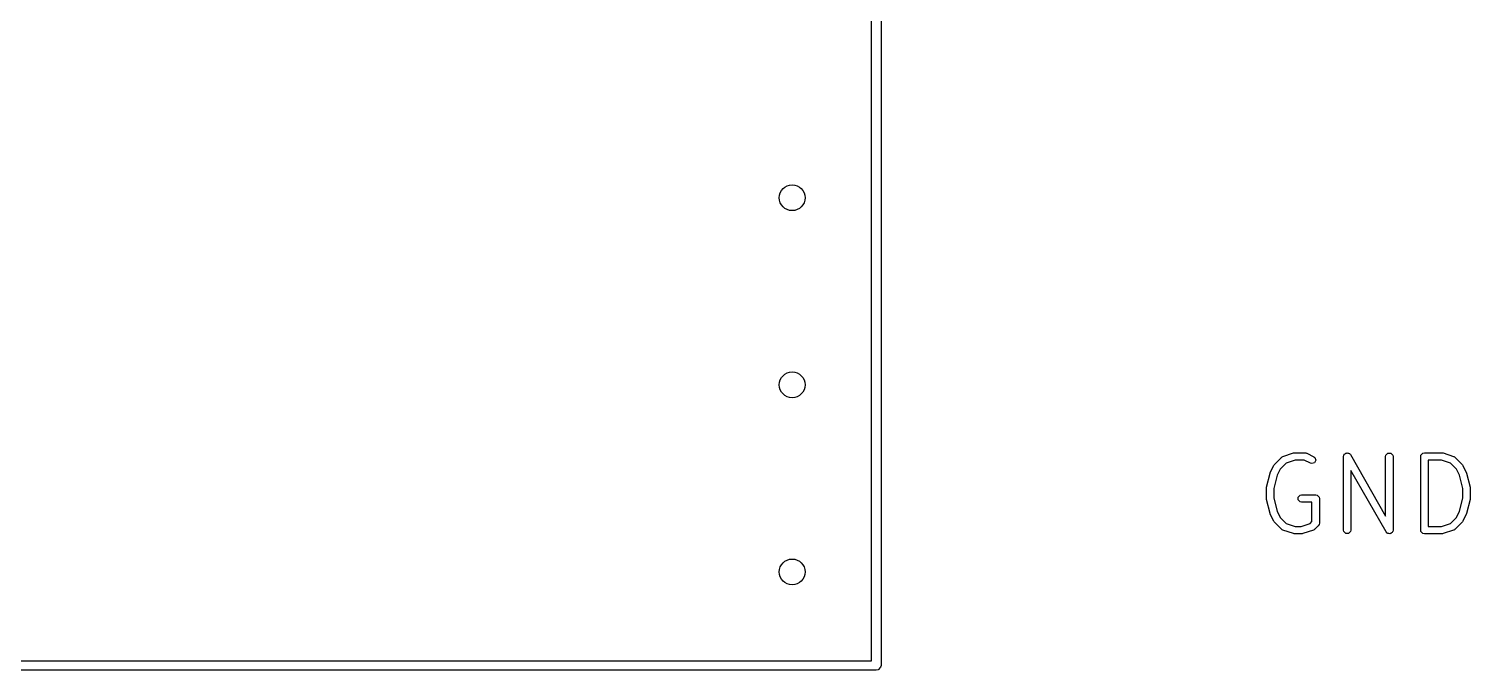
# Model space of a CAD drawing. Header units: inches. Extents: x 0.4 to 11.3, y -7.9 to -0.4.
# Drawn here: x 4.238 to 5.009, y -3.269 to -2.926 of the extents above; entities that cross this region are included whole.
import ezdxf

# ---------------------------------------------------------------- set-up
doc = ezdxf.new("R2010")
doc.units = ezdxf.units.IN
doc.header["$MEASUREMENT"] = 0
doc.layers.add('F.Silkscreen', color=41, linetype='CONTINUOUS', true_color=0xf2eda1)

msp = doc.modelspace()

# ---------------------------------------------------------------- linework, layer by layer
at = {"layer": 'F.Silkscreen', "linetype": 'CONTINUOUS'}
for p, q in [((4.68884, -3.26364), (4.68884, -2.46864)), ((4.69384, -2.46614), (4.69384, -3.26614)), ((4.904, -3.15892), (4.90418, -3.15866)), ((4.90418, -3.15866), (4.90793, -3.15491)), ((4.91038, -3.15802), (4.90719, -3.16122)), ((4.90793, -3.15491), (4.90801, -3.15485)), ((4.90801, -3.15485), (4.90803, -3.15481)), ((4.90803, -3.15481), (4.9083, -3.15466)), ((4.9083, -3.15466), (4.90857, -3.15448)), ((4.90857, -3.15448), (4.90861, -3.15448)), ((4.90861, -3.15448), (4.9087, -3.15443)), ((4.9087, -3.15443), (4.91432, -3.15256)), ((4.91526, -3.15639), (4.91038, -3.15802)), ((4.91432, -3.15256), (4.91464, -3.15252)), ((4.91464, -3.15252), (4.91494, -3.15246)), ((4.91494, -3.15246), (4.92057, -3.15246)), ((4.9201, -3.15639), (4.91526, -3.15639)), ((4.92344, -3.15806), (4.9201, -3.15639)), ((4.92057, -3.15246), (4.92067, -3.15248)), ((4.92067, -3.15248), (4.92071, -3.15246)), ((4.92071, -3.15246), (4.92101, -3.15255)), ((4.92101, -3.15255), (4.92132, -3.15261)), ((4.92132, -3.15261), (4.92135, -3.15264)), ((4.92135, -3.15264), (4.92145, -3.15267)), ((4.92145, -3.15267), (4.9252, -3.15454)), ((4.92418, -3.15826), (4.92344, -3.15806)), ((4.92561, -3.15779), (4.92418, -3.15826)), ((4.9252, -3.15454), (4.92581, -3.15501)), ((4.92628, -3.15644), (4.92561, -3.15779)), ((4.92581, -3.15501), (4.92628, -3.15644)), ((4.9411, -3.15443), (4.94125, -3.15367)), ((4.9411, -3.1938), (4.9411, -3.15443)), ((4.94125, -3.15367), (4.94144, -3.15348)), ((4.94144, -3.15348), (4.94151, -3.15322)), ((4.94151, -3.15322), (4.94195, -3.15297)), ((4.94195, -3.15297), (4.94231, -3.15261)), ((4.94231, -3.15261), (4.94258, -3.15261)), ((4.94258, -3.15261), (4.94282, -3.15247)), ((4.94282, -3.15247), (4.94331, -3.15261)), ((4.94331, -3.15261), (4.94382, -3.15261)), ((4.94382, -3.15261), (4.94401, -3.1528)), ((4.94401, -3.1528), (4.94427, -3.15287)), ((4.94427, -3.15287), (4.94478, -3.15345)), ((4.94478, -3.15345), (4.96359, -3.18638)), ((4.96359, -3.15443), (4.96374, -3.15367)), ((4.96359, -3.18638), (4.96359, -3.15443)), ((4.96374, -3.15367), (4.96481, -3.15261)), ((4.96481, -3.15261), (4.96632, -3.15261)), ((4.96632, -3.15261), (4.96738, -3.15367)), ((4.96738, -3.15367), (4.96753, -3.15443)), ((4.96753, -3.15443), (4.96753, -3.1938)), ((4.98234, -3.15443), (4.98249, -3.15367)), ((4.98234, -3.1938), (4.98234, -3.15443)), ((4.98249, -3.15367), (4.98356, -3.15261)), ((4.98356, -3.15261), (4.98431, -3.15246)), ((4.98431, -3.15246), (4.99368, -3.15246)), ((4.99337, -3.15639), (4.98628, -3.15639)), ((4.98628, -3.15639), (4.98628, -3.19183)), ((4.99825, -3.15802), (4.99337, -3.15639)), ((4.99368, -3.15246), (4.99399, -3.15252)), ((4.99399, -3.15252), (4.99431, -3.15256)), ((4.99431, -3.15256), (4.99993, -3.15443)), ((5.00144, -3.16122), (4.99825, -3.15802)), ((4.99993, -3.15443), (5.00002, -3.15448)), ((5.00002, -3.15448), (5.00006, -3.15448)), ((5.00006, -3.15448), (5.00032, -3.15466)), ((5.00032, -3.15466), (5.0006, -3.15481)), ((5.0006, -3.15481), (5.00062, -3.15485)), ((5.00062, -3.15485), (5.0007, -3.15491)), ((5.0007, -3.15491), (5.00445, -3.15866)), ((5.00445, -3.15866), (5.00463, -3.15892)), ((4.89991, -3.17082), (4.90179, -3.16332)), ((4.90179, -3.16332), (4.90188, -3.16313)), ((4.90188, -3.16313), (4.90194, -3.16292)), ((4.90194, -3.16292), (4.90381, -3.15917)), ((4.90555, -3.16449), (4.90379, -3.17154)), ((4.90381, -3.15917), (4.904, -3.15892)), ((4.90719, -3.16122), (4.90555, -3.16449)), ((4.96385, -3.19477), (4.94503, -3.16184)), ((4.94503, -3.16184), (4.94503, -3.1938)), ((5.00308, -3.16449), (5.00144, -3.16122)), ((5.00484, -3.17154), (5.00308, -3.16449)), ((5.00463, -3.15892), (5.00482, -3.15917)), ((5.00482, -3.15917), (5.00669, -3.16292)), ((5.00669, -3.16292), (5.00675, -3.16313)), ((5.00675, -3.16313), (5.00684, -3.16332)), ((5.00684, -3.16332), (5.00872, -3.17082)), ((4.89985, -3.1713), (4.8999, -3.17106)), ((4.89985, -3.17692), (4.89985, -3.1713)), ((4.8999, -3.17106), (4.89991, -3.17082)), ((4.90379, -3.17154), (4.90379, -3.17668)), ((5.00484, -3.17668), (5.00484, -3.17154)), ((5.00872, -3.17082), (5.00873, -3.17106)), ((5.00873, -3.17106), (5.00878, -3.1713)), ((5.00878, -3.1713), (5.00878, -3.17692)), ((4.8999, -3.17716), (4.89985, -3.17692)), ((4.89991, -3.1774), (4.8999, -3.17716)), ((4.90179, -3.1849), (4.89991, -3.1774)), ((4.90379, -3.17668), (4.90555, -3.18374)), ((4.91688, -3.17617), (4.91794, -3.1751)), ((4.91688, -3.17768), (4.91688, -3.17617)), ((4.91794, -3.17874), (4.91688, -3.17768)), ((4.91794, -3.1751), (4.91869, -3.17495)), ((4.91869, -3.17889), (4.91794, -3.17874)), ((4.91869, -3.17495), (4.92619, -3.17495)), ((4.92422, -3.17889), (4.91869, -3.17889)), ((4.92422, -3.18923), (4.92422, -3.17889)), ((4.92619, -3.17495), (4.92695, -3.1751)), ((4.92695, -3.1751), (4.92801, -3.17617)), ((4.92801, -3.17617), (4.92816, -3.17692)), ((4.92816, -3.17692), (4.92816, -3.19005)), ((5.00308, -3.18374), (5.00484, -3.17668)), ((5.00872, -3.1774), (5.00684, -3.1849)), ((5.00873, -3.17716), (5.00872, -3.1774)), ((5.00878, -3.17692), (5.00873, -3.17716)), ((4.90188, -3.18509), (4.90179, -3.1849)), ((4.90194, -3.1853), (4.90188, -3.18509)), ((4.90381, -3.18905), (4.90194, -3.1853)), ((4.904, -3.1893), (4.90381, -3.18905)), ((4.90418, -3.18956), (4.904, -3.1893)), ((4.90793, -3.19331), (4.90418, -3.18956)), ((4.90555, -3.18374), (4.90719, -3.18701)), ((4.90719, -3.18701), (4.91038, -3.1902)), ((4.92326, -3.1902), (4.92422, -3.18923)), ((4.99825, -3.1902), (5.00144, -3.18701)), ((5.00445, -3.18956), (5.0007, -3.19331)), ((5.00144, -3.18701), (5.00308, -3.18374)), ((5.00463, -3.1893), (5.00445, -3.18956)), ((5.00482, -3.18905), (5.00463, -3.1893)), ((5.00669, -3.1853), (5.00482, -3.18905)), ((5.00675, -3.18509), (5.00669, -3.1853)), ((5.00684, -3.1849), (5.00675, -3.18509)), ((4.90801, -3.19337), (4.90793, -3.19331)), ((4.90803, -3.19341), (4.90801, -3.19337)), ((4.9083, -3.19356), (4.90803, -3.19341)), ((4.90857, -3.19374), (4.9083, -3.19356)), ((4.90861, -3.19374), (4.90857, -3.19374)), ((4.9087, -3.19379), (4.90861, -3.19374)), ((4.91432, -3.19566), (4.9087, -3.19379)), ((4.91038, -3.1902), (4.91526, -3.19183)), ((4.91464, -3.1957), (4.91432, -3.19566)), ((4.91494, -3.19576), (4.91464, -3.1957)), ((4.91869, -3.19576), (4.91494, -3.19576)), ((4.91526, -3.19183), (4.91837, -3.19183)), ((4.91837, -3.19183), (4.92326, -3.1902)), ((4.919, -3.1957), (4.91869, -3.19576)), ((4.91932, -3.19566), (4.919, -3.1957)), ((4.92494, -3.19379), (4.91932, -3.19566)), ((4.92503, -3.19374), (4.92494, -3.19379)), ((4.92507, -3.19374), (4.92503, -3.19374)), ((4.92533, -3.19356), (4.92507, -3.19374)), ((4.92561, -3.19341), (4.92533, -3.19356)), ((4.92563, -3.19337), (4.92561, -3.19341)), ((4.92571, -3.19331), (4.92563, -3.19337)), ((4.92759, -3.19144), (4.92571, -3.19331)), ((4.92801, -3.1908), (4.92759, -3.19144)), ((4.92816, -3.19005), (4.92801, -3.1908)), ((4.94125, -3.19455), (4.9411, -3.1938)), ((4.94231, -3.19561), (4.94125, -3.19455)), ((4.94382, -3.19561), (4.94231, -3.19561)), ((4.94488, -3.19455), (4.94382, -3.19561)), ((4.94503, -3.1938), (4.94488, -3.19455)), ((4.96436, -3.19535), (4.96385, -3.19477)), ((4.96462, -3.19542), (4.96436, -3.19535)), ((4.96481, -3.19561), (4.96462, -3.19542)), ((4.96532, -3.19561), (4.96481, -3.19561)), ((4.96581, -3.19575), (4.96532, -3.19561)), ((4.96605, -3.19561), (4.96581, -3.19575)), ((4.96632, -3.19561), (4.96605, -3.19561)), ((4.96668, -3.19525), (4.96632, -3.19561)), ((4.96712, -3.195), (4.96668, -3.19525)), ((4.96719, -3.19474), (4.96712, -3.195)), ((4.96738, -3.19455), (4.96719, -3.19474)), ((4.96753, -3.1938), (4.96738, -3.19455)), ((4.98249, -3.19455), (4.98234, -3.1938)), ((4.98356, -3.19561), (4.98249, -3.19455)), ((4.98431, -3.19576), (4.98356, -3.19561)), ((4.99368, -3.19576), (4.98431, -3.19576)), ((4.98628, -3.19183), (4.99337, -3.19183)), ((4.99337, -3.19183), (4.99825, -3.1902)), ((4.99399, -3.1957), (4.99368, -3.19576)), ((4.99431, -3.19566), (4.99399, -3.1957)), ((4.99993, -3.19379), (4.99431, -3.19566)), ((5.00002, -3.19374), (4.99993, -3.19379)), ((5.00006, -3.19374), (5.00002, -3.19374)), ((5.00033, -3.19356), (5.00006, -3.19374)), ((5.0006, -3.19341), (5.00033, -3.19356)), ((5.00062, -3.19337), (5.0006, -3.19341)), ((5.0007, -3.19331), (5.00062, -3.19337)), ((3.89384, -3.26364), (4.68884, -3.26364)), ((4.69384, -3.26614), (4.69365, -3.2671)), ((4.69134, -3.26864), (3.89134, -3.26864)), ((4.6923, -3.26845), (4.69134, -3.26864)), ((4.69365, -3.2671), (4.6923, -3.26845))]:
    msp.add_line(p, q, dxfattribs=at)
at = {"layer": 'F.Silkscreen'}
for centre in [(4.64634, -3.01614), (4.64634, -3.01614), (4.64634, -3.11614), (4.64634, -3.11614), (4.64634, -3.21614), (4.64634, -3.21614)]:
    msp.add_circle(centre, 0.00689, dxfattribs=at)

doc.saveas('drawing.dxf')
